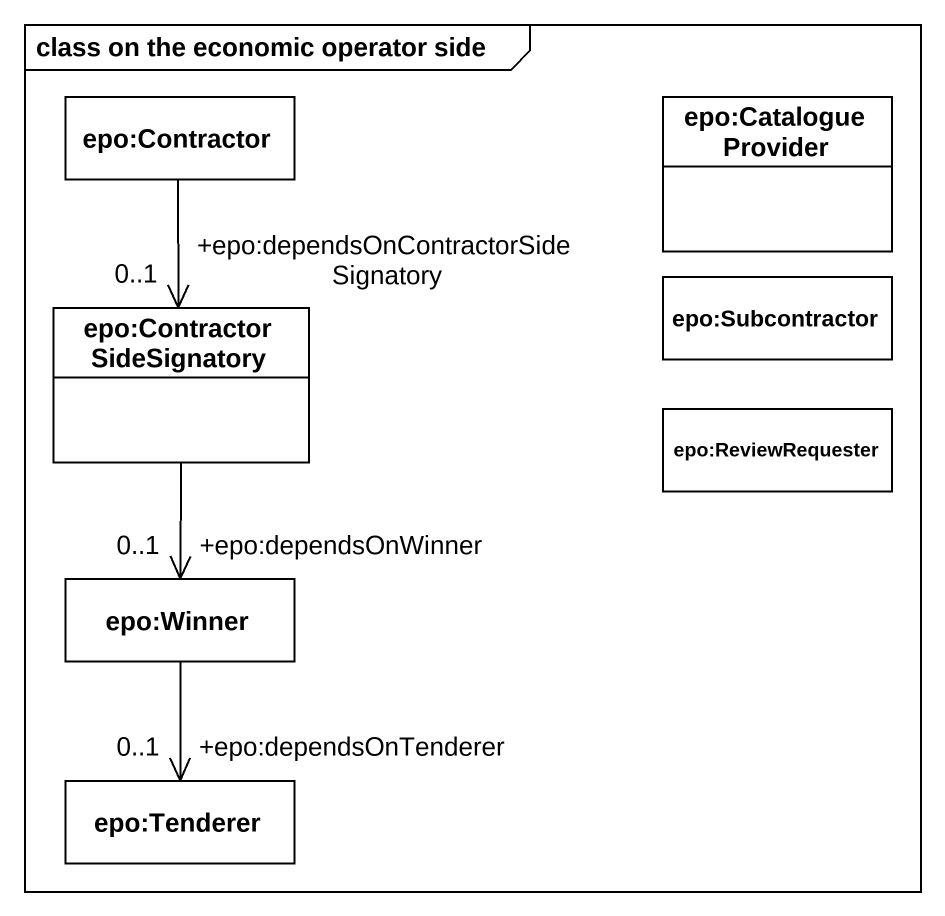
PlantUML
@startuml
mainframe class on the economic operator side
hide circle
hide empty members
class "epo:Contractor" as epo_Contractor
class "epo:CatalogueProvider" as epo_CatalogueProvider
class "epo:Subcontractor" as epo_Subcontractor
class "epo:ContractorSideSignatory" as epo_ContractorSideSignatory
class "epo:ReviewRequester" as epo_ReviewRequester
class "epo:Winner" as epo_Winner
class "epo:Tenderer" as epo_Tenderer
epo_Contractor --> "+epo:dependsOnContractorSideSignatory\n0..1" epo_ContractorSideSignatory
epo_ContractorSideSignatory --> "+epo:dependsOnWinner\n0..1" epo_Winner
epo_Winner --> "+epo:dependsOnTenderer\n0..1" epo_Tenderer
@enduml
